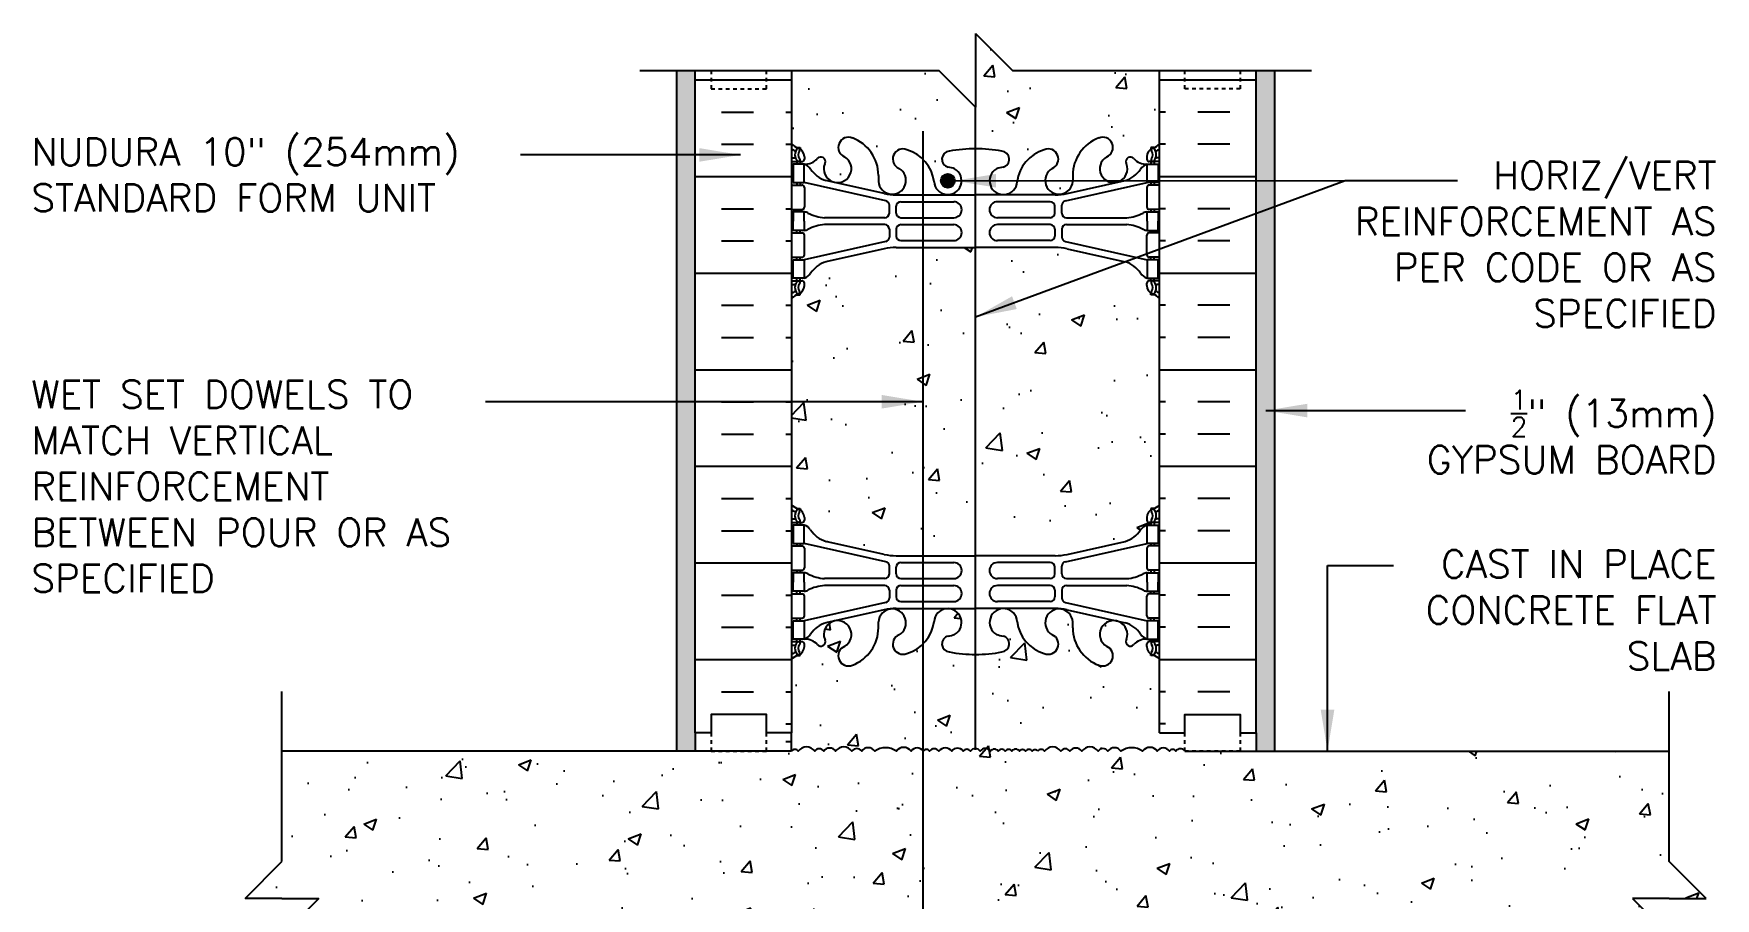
# Model space of a CAD drawing. Header units: inches. Extents: x 103.6 to 149.4, y 81.8 to 160.
# Drawn here: x 103.65 to 149.35, y 136.53 to 160.03 of the extents above; entities that cross this region are included whole.
import ezdxf

# ---------------------------------------------------------------- set-up
doc = ezdxf.new("R2010")
doc.units = ezdxf.units.IN
doc.header["$LTSCALE"] = 0.5
doc.header["$MEASUREMENT"] = 0
doc.linetypes.add('DASHED2', pattern=[0.375, 0.25, -0.125])
for name, color, linetype in [('HATCH', 12, 'Continuous'), ('line25', 2, 'Continuous'), ('LINE3', 3, 'Continuous'), ('LINE50', 5, 'Continuous'), ('LINE9', 9, 'Continuous'), ('TEXT', 4, 'Continuous'), ('Web_Edge', 9, 'Continuous')]:
    doc.layers.add(name, color=color, linetype=linetype)
doc.styles.add('DIM', font='romans.shx', dxfattribs={"width": 0.7})
doc.styles.add('ROMANS', font='romans.shx', dxfattribs={"height": 0.75})
doc.dimstyles.new('ext_12', dxfattribs={"dimscale": 12, "dimtxt": 0.09375, "dimasz": 0.09375, "dimexe": 0.09375, "dimexo": 0.0625, "dimgap": 0.0625, "dimtad": 1, "dimdec": 1, "dimzin": 3, "dimdsep": 46, "dimlunit": 4, "dimtxsty": 'DIM', "dimcen": 0.09, "dimdle": 0.09375, "dimclrt": 4, "dimadec": 0, "dimazin": 0, "dimtfac": 1, "dimtdec": 1, "dimtmove": 2, "dimatfit": 3, "dimfxl": 1, "dimfrac": 2, "dimtolj": 1, "dimtzin": 0, "dimarcsym": 0})

msp = doc.modelspace()

# ---------------------------------------------------------------- hatches: boundary and pattern name
at = {"layer": 'HATCH'}
h = msp.add_hatch(dxfattribs=at)
h.set_pattern_fill('AR-CONC', color=256, scale=0.5)
h.paths.add_polyline_path([(134.247, 159.034), (130.247, 159.034), (129.247, 160.034), (129.247, 158.034), (128.247, 159.034), (124.247, 159.034), (124.247, 157.034, 0.088416), (124.393, 156.937), (124.483, 156.937), (124.483, 156.895, -0.249069), (124.593, 156.688), (124.593, 156.621, -0.414214), (124.531, 156.558), (124.483, 156.558), (124.483, 156.488), (124.588, 156.488, 0.231736), (124.946, 156.639, -0.8344), (125.157, 156.514), (125.146, 156.492, 2.155404), (125.684, 156.687, -1), (125.898, 157.198, -0.311223), (126.607, 156.182), (126.606, 156.017, 1.661382), (127.167, 156.37, -1), (127.381, 156.881, -0.30095), (128.117, 156.009, 1.661382), (128.678, 156.361, 0.055617), (128.499, 156.407, -0.843243), (128.533, 156.839, -0.047544), (129.247, 156.904, -0.047544), (129.961, 156.839, -0.843243), (129.995, 156.407, 0.055617), (129.816, 156.361, 1.661382), (130.377, 156.009, -0.30095), (131.113, 156.881, -1), (131.327, 156.37, 1.661382), (131.888, 156.017), (131.887, 156.182, -0.311223), (132.596, 157.198, -1), (132.81, 156.687, 2.155404), (133.349, 156.492), (133.337, 156.514, -0.834375), (133.548, 156.639, 0.23174), (133.906, 156.488), (134.011, 156.488), (134.011, 156.558), (133.964, 156.558, -0.414214), (133.901, 156.621), (133.901, 156.688, -0.249069), (134.011, 156.895), (134.011, 156.937), (134.101, 156.937, 0.08841), (134.247, 157.034)])
h.paths.add_polyline_path([(134.247, 152.842, 0.08841), (134.101, 152.939), (134.011, 152.939), (134.011, 152.981, -0.249069), (133.901, 153.188), (133.901, 153.256, -0.414214), (133.964, 153.318), (134.011, 153.318), (134.011, 153.388), (133.906, 153.388, -0.155529), (133.73, 153.522, 0.180914), (133.313, 153.834), (131.732, 154.187, 0.054974), (131.405, 154.223), (129.247, 154.223), (127.089, 154.223, 0.054974), (126.762, 154.187), (125.181, 153.834, 0.180914), (124.764, 153.522, -0.155529), (124.588, 153.388), (124.483, 153.388), (124.483, 153.318), (124.531, 153.318, -0.414214), (124.593, 153.256), (124.593, 153.188, -0.249069), (124.483, 152.981), (124.483, 152.939), (124.393, 152.939, 0.088416), (124.247, 152.842), (124.247, 147.227, 0.088416), (124.393, 147.129), (124.483, 147.129), (124.483, 147.088, -0.249069), (124.593, 146.881), (124.593, 146.813, -0.414214), (124.531, 146.751), (124.483, 146.751), (124.483, 146.681), (124.588, 146.681, -0.155529), (124.764, 146.547, 0.180914), (125.181, 146.235), (126.762, 145.882, 0.054974), (127.089, 145.846), (129.247, 145.846), (131.405, 145.846, 0.054974), (131.732, 145.882), (133.313, 146.235, 0.180914), (133.73, 146.547, -0.155529), (133.906, 146.681), (134.011, 146.681), (134.011, 146.751), (133.964, 146.751, -0.414214), (133.901, 146.813), (133.901, 146.881, -0.249069), (134.011, 147.088), (134.011, 147.129), (134.101, 147.129, 0.08841), (134.247, 147.227)])
h.paths.add_polyline_path([(134.247, 143.034, 0.08841), (134.101, 143.132), (134.011, 143.132), (134.011, 143.174, -0.249069), (133.901, 143.381), (133.901, 143.448, -0.414214), (133.964, 143.511), (134.011, 143.511), (134.011, 143.581), (133.906, 143.581, 0.231736), (133.548, 143.43, -0.8344), (133.337, 143.555), (133.349, 143.576, 2.155404), (132.81, 143.382, -1), (132.596, 142.871, -0.311223), (131.887, 143.887), (131.888, 144.052, 1.661382), (131.327, 143.699, -1), (131.113, 143.188, -0.30095), (130.377, 144.06, 1.661382), (129.816, 143.708, 0.055617), (129.995, 143.662, -0.843243), (129.961, 143.23, -0.047544), (129.247, 143.165, -0.047544), (128.533, 143.23, -0.843243), (128.499, 143.662, 0.055617), (128.678, 143.708, 1.661382), (128.117, 144.06, -0.30095), (127.381, 143.188, -1), (127.167, 143.699, 1.661382), (126.606, 144.052), (126.607, 143.887, -0.311223), (125.898, 142.871, -1), (125.684, 143.382, 2.155404), (125.146, 143.576), (125.157, 143.555, -0.834375), (124.946, 143.43, 0.23174), (124.588, 143.581), (124.483, 143.581), (124.483, 143.511), (124.531, 143.511, -0.414214), (124.593, 143.448), (124.593, 143.381, -0.249069), (124.483, 143.174), (124.483, 143.132), (124.393, 143.132, 0.088416), (124.247, 143.034), (124.247, 141.034), (124.247, 140.535, -0.5218), (124.429, 140.535, -0.520567), (124.874, 140.535, -0.520567), (125.119, 140.535, -0.520567), (125.443, 140.535, -0.520567), (125.885, 140.535, -0.520567), (126.151, 140.535, -0.520567), (126.505, 140.535, -0.312003), (127.095, 140.535, -0.520567), (127.494, 140.535, -0.520567), (127.826, 140.535, -0.520567), (127.997, 140.535, -0.520567), (128.25, 140.535, -0.520567), (128.598, 140.535, -0.520567), (128.908, 140.535, -0.520567), (129.106, 140.535, -0.520567), (129.373, 140.535, -0.520567), (129.653, 140.535, -0.520567), (129.859, 140.535, -0.520567), (130.054, 140.535, -0.520567), (130.23, 140.535, -0.520567), (130.441, 140.535, -0.520567), (130.606, 140.535, -0.520567), (130.788, 140.535, -0.520567), (130.937, 140.535, -0.520567), (131.119, 140.535, -0.520567), (131.565, 140.535, -0.520567), (131.809, 140.535, -0.520567), (132.134, 140.535, -0.520567), (132.576, 140.535, -0.520567), (132.841, 140.535, -0.520567), (133.196, 140.535, -0.312003), (133.785, 140.535, -0.520567), (134.184, 140.535, -0.520567), (134.516, 140.535, -0.520567), (134.687, 140.535, -0.502744), (134.935, 140.542), (134.935, 141.034), (134.247, 141.034)])
h.paths.add_polyline_path([(148.098, 137.534), (148.098, 140.534), (134.935, 140.534), (134.935, 140.542, 0.502744), (134.687, 140.535, 0.520567), (134.516, 140.535, 0.520567), (134.184, 140.535, 0.520567), (133.785, 140.535, 0.312003), (133.196, 140.535, 0.520567), (132.841, 140.535, 0.520567), (132.576, 140.535, 0.520567), (132.134, 140.535, 0.520567), (131.809, 140.535, 0.520567), (131.565, 140.535, 0.520567), (131.119, 140.535, 0.520567), (130.937, 140.535, 0.520567), (130.788, 140.535, 0.520567), (130.606, 140.535, 0.520567), (130.441, 140.535, 0.520567), (130.23, 140.535, 0.520567), (130.054, 140.535, 0.520567), (129.859, 140.535, 0.520567), (129.653, 140.535, 0.520567), (129.373, 140.535, 0.520567), (129.106, 140.535, 0.520567), (128.908, 140.535, 0.520567), (128.598, 140.535, 0.520567), (128.25, 140.535, 0.520567), (127.997, 140.535, 0.520567), (127.826, 140.535, 0.520567), (127.494, 140.535, 0.520567), (127.095, 140.535, 0.312003), (126.505, 140.535, 0.520567), (126.151, 140.535, 0.520567), (125.885, 140.535, 0.520567), (125.443, 140.535, 0.520567), (125.119, 140.535, 0.520567), (124.874, 140.535, 0.520567), (124.429, 140.535, 0.5218), (124.247, 140.535), (123.56, 140.535), (123.56, 140.534), (122.06, 140.534), (110.396, 140.534), (110.396, 137.534), (109.396, 136.534), (110.396, 136.534), (111.396, 136.534), (110.396, 135.534), (110.396, 132.534), (124.247, 132.534), (124.247, 132.368, -0.154863), (124.356, 132.284, -0.520567), (124.822, 132.284, -0.520567), (125.215, 132.284, -0.520567), (125.547, 132.284, -0.520567), (125.909, 132.284, -0.520567), (126.281, 132.284, -0.520567), (126.747, 132.284, -0.520567), (127.14, 132.284, -0.520567), (127.471, 132.284, -0.520567), (127.834, 132.284, -0.520567), (128.206, 132.284, -0.520567), (128.672, 132.284, -0.520567), (129.065, 132.284, -0.520567), (129.396, 132.284, -0.493322), (129.747, 132.3, -0.520567), (130.14, 132.3, -0.520567), (130.471, 132.3, -0.546814), (130.843, 132.284, -0.520567), (131.237, 132.284, -0.520567), (131.568, 132.284, -0.546814), (131.94, 132.269, -0.520567), (132.333, 132.269, -0.520567), (132.664, 132.269, -0.546814), (133.036, 132.254, -0.520567), (133.43, 132.254, -0.520567), (133.761, 132.254, -0.546814), (134.133, 132.239, -0.153631), (134.247, 132.327), (134.247, 132.534), (148.098, 132.534), (148.098, 135.534), (147.098, 136.534), (148.098, 136.534), (149.098, 136.534)])
h.paths.add_polyline_path([(133.737, 131.722), (133.617, 131.922), (133.617, 132.034), (134.247, 132.034), (134.247, 132.327, 0.153631), (134.133, 132.239, 0.546814), (133.761, 132.254, 0.520567), (133.43, 132.254, 0.520567), (133.036, 132.254, 0.546814), (132.664, 132.269, 0.520567), (132.333, 132.269, 0.520567), (131.94, 132.269, 0.546814), (131.568, 132.284, 0.520567), (131.237, 132.284, 0.520567), (130.843, 132.284, 0.546814), (130.471, 132.3, 0.520567), (130.14, 132.3, 0.520567), (129.747, 132.3, 0.493322), (129.396, 132.284, 0.520567), (129.065, 132.284, 0.520567), (128.672, 132.284, 0.520567), (128.206, 132.284, 0.520567), (127.834, 132.284, 0.520567), (127.471, 132.284, 0.520567), (127.14, 132.284, 0.520567), (126.747, 132.284, 0.520567), (126.281, 132.284, 0.520567), (125.909, 132.284, 0.520567), (125.547, 132.284, 0.520567), (125.215, 132.284, 0.520567), (124.822, 132.284, 0.520567), (124.356, 132.284, 0.154863), (124.247, 132.368), (124.247, 132.034), (124.877, 132.034), (124.877, 131.922), (124.757, 131.722), (124.757, 130.361, 0.268156), (124.918, 130.213), (133.576, 130.213, 0.268138), (133.737, 130.361)])
h.paths.add_polyline_path([(129.171, 128.809), (129.171, 129.65, 0.225652), (128.796, 130.025), (125.132, 130.025, 0.225652), (124.757, 129.65), (124.757, 128.809, 0.225652), (125.132, 128.434), (128.796, 128.434, 0.225652)])
h.paths.add_polyline_path([(129.171, 127.869, 0.225652), (128.796, 128.244), (125.132, 128.244, 0.225652), (124.757, 127.869), (124.757, 127.028, 0.225652), (125.132, 126.653), (128.796, 126.653, 0.225652), (129.171, 127.028)])
h.paths.add_polyline_path([(133.737, 127.869, 0.225652), (133.362, 128.244), (129.698, 128.244, 0.225652), (129.323, 127.869), (129.323, 127.028, 0.225652), (129.698, 126.653), (133.362, 126.653, 0.225652), (133.737, 127.028)])
h.paths.add_polyline_path([(133.737, 129.65, 0.225652), (133.362, 130.025), (129.698, 130.025, 0.225652), (129.323, 129.65), (129.323, 128.809, 0.225652), (129.698, 128.434), (133.362, 128.434, 0.225652), (133.737, 128.809)])
h.paths.add_polyline_path([(134.247, 123.794), (134.162, 123.533, -0.6), (134.062, 123.533), (134.013, 123.683), (133.887, 123.683, -0.414214), (133.837, 123.733), (133.837, 123.763), (133.737, 123.763), (133.737, 125.6, 0.108935), (133.584, 125.487, -0.8344), (133.373, 125.613), (133.385, 125.634, 2.155404), (132.846, 125.44, -1), (132.632, 124.929, -0.311223), (131.923, 125.945), (131.924, 126.11, 1.661382), (131.363, 125.757, -1), (131.149, 125.246, -0.30095), (130.413, 126.118, 1.661382), (129.852, 125.765, 0.055617), (130.031, 125.72, -0.843243), (129.997, 125.287, -0.049932), (129.247, 125.223, -0.049932), (128.497, 125.287, -0.843243), (128.463, 125.72, 0.055617), (128.642, 125.765, 1.661382), (128.081, 126.118, -0.30095), (127.345, 125.246, -1), (127.131, 125.757, 1.661382), (126.57, 126.11), (126.571, 125.945, -0.311223), (125.862, 124.929, -1), (125.648, 125.44, 2.155404), (125.11, 125.634), (125.121, 125.613, -0.834375), (124.91, 125.487, 0.108938), (124.757, 125.6), (124.757, 123.763), (124.657, 123.763), (124.657, 123.733, -0.414214), (124.607, 123.683), (124.481, 123.683), (124.432, 123.533, -0.6), (124.332, 123.533), (124.247, 123.794), (124.247, 123.034), (124.247, 121.034, 0.088416), (124.393, 120.937), (124.483, 120.937), (124.483, 120.895, -0.249069), (124.593, 120.688), (124.593, 120.621, -0.414214), (124.531, 120.558), (124.483, 120.558), (124.483, 120.488), (124.588, 120.488, 0.231736), (124.946, 120.639, -0.8344), (125.157, 120.514), (125.146, 120.492, 2.155404), (125.684, 120.687, -1), (125.898, 121.198, -0.311223), (126.607, 120.182), (126.606, 120.017, 1.661382), (127.167, 120.37, -1), (127.381, 120.881, -0.30095), (128.117, 120.009, 1.661382), (128.678, 120.361, 0.055617), (128.499, 120.407, -0.843243), (128.533, 120.839, -0.047544), (129.247, 120.904, -0.047544), (129.961, 120.839, -0.843243), (129.995, 120.407, 0.055617), (129.816, 120.361, 1.661382), (130.377, 120.009, -0.30095), (131.113, 120.881, -1), (131.327, 120.37, 1.661382), (131.888, 120.017), (131.887, 120.182, -0.311223), (132.596, 121.198, -1), (132.81, 120.687, 2.155404), (133.349, 120.492), (133.337, 120.514, -0.834375), (133.548, 120.639, 0.23174), (133.906, 120.488), (134.011, 120.488), (134.011, 120.558), (133.964, 120.558, -0.414214), (133.901, 120.621), (133.901, 120.688, -0.249069), (134.011, 120.895), (134.011, 120.937), (134.101, 120.937, 0.08841), (134.247, 121.034), (134.247, 123.034)])
h.paths.add_polyline_path([(134.247, 116.842, 0.08841), (134.101, 116.939), (134.011, 116.939), (134.011, 116.981, -0.249069), (133.901, 117.188), (133.901, 117.256, -0.414214), (133.964, 117.318), (134.011, 117.318), (134.011, 117.388), (133.906, 117.388, -0.168672), (133.72, 117.538, 0.17445), (133.313, 117.834), (131.732, 118.187, 0.054974), (131.405, 118.223), (129.247, 118.223), (127.089, 118.223, 0.054974), (126.762, 118.187), (125.181, 117.834, 0.17445), (124.774, 117.538, -0.168672), (124.588, 117.388), (124.483, 117.388), (124.483, 117.318), (124.531, 117.318, -0.414214), (124.593, 117.256), (124.593, 117.188, -0.249069), (124.483, 116.981), (124.483, 116.939), (124.393, 116.939, 0.088416), (124.247, 116.842), (124.247, 114.034), (128.247, 114.034), (129.247, 113.034), (129.247, 115.034), (130.247, 114.034), (134.247, 114.034)])
h = msp.add_hatch(dxfattribs=at)
h.set_pattern_fill('INSUL', color=256, scale=7, style=0)
h.set_pattern_definition([(0, (-2801.9145, -255.975), (0, 2.625), []), (0, (-2801.9145, -255.1), (0, 2.625), [0.875, -0.875]), (0, (-2801.9145, -254.225), (0, 2.625), [0.875, -0.875])])
h.paths.add_polyline_path([(121.622, 141.034), (122.06, 141.034), (122.06, 141.534), (123.56, 141.534), (123.56, 141.034), (124.247, 141.034), (124.247, 159.034), (123.56, 159.034), (123.56, 159.534), (122.06, 159.534), (122.06, 159.034), (121.622, 159.034)])
h = msp.add_hatch(dxfattribs=at)
h.set_pattern_fill('INSUL', color=256, scale=7, style=0)
h.set_pattern_definition([(180, (3060.4086, -255.975), (0, 2.625), []), (180, (3060.4086, -255.1), (0, 2.625), [0.875, -0.875]), (180, (3060.4086, -254.225), (0, 2.625), [0.875, -0.875])])
h.paths.add_polyline_path([(136.872, 141.034), (136.435, 141.034), (136.435, 141.534), (134.935, 141.534), (134.935, 141.034), (134.247, 141.034), (134.247, 159.034), (134.935, 159.034), (134.935, 159.534), (136.435, 159.534), (136.435, 159.034), (136.872, 159.034)])
h = msp.add_hatch(dxfattribs=at)
h.set_pattern_fill('AR-SAND', color=256, scale=0.5, style=0)
h.set_pattern_definition([(142.5, (353.0134, 2.6143), (0.0314967, 0.9634119), [0, -0.76, 0, -0.85, 0, -0.8125]), (172.5, (353.0134, 2.6143), (-0.8848884, 1.411073), [0, -0.41, 0, -0.685, 0, -0.2625]), (212.5, (353.6284, 2.6143), (-1.557071, 0.0028295), [0, -0.25, 0, -0.9, 0, -1.175]), (222.5, (353.6284, 2.6143), (-1.503063, 0.438838), [0, -0.125, 0, -0.59, 0, -0.675])])
h.paths.add_polyline_path([(121.122, 116.947), (121.622, 116.947), (121.622, 114.034), (121.122, 114.034)])
h.paths.add_polyline_path([(121.122, 132.534), (121.622, 132.534), (121.622, 132.06), (121.122, 132.06)])
h.paths.add_polyline_path([(121.122, 117.034), (121.622, 117.034), (121.622, 132.034), (121.122, 132.034)])
h.paths.add_polyline_path([(121.122, 140.534), (121.622, 140.534), (121.622, 159.034), (121.122, 159.034)])
h = msp.add_hatch(dxfattribs=at)
h.set_pattern_fill('AR-SAND', color=256, scale=0.5, style=0)
h.set_pattern_definition([(37.5, (-94.5193, 2.6143), (-0.0314967, 0.9634119), [0, -0.76, 0, -0.85, 0, -0.8125]), (7.5, (-94.5193, 2.6143), (0.8848884, 1.411073), [0, -0.41, 0, -0.685, 0, -0.2625]), (327.5, (-95.1343, 2.6143), (1.557071, 0.0028295), [0, -0.25, 0, -0.9, 0, -1.175]), (317.5, (-95.1343, 2.6143), (1.503063, 0.438838), [0, -0.125, 0, -0.59, 0, -0.675])])
h.paths.add_polyline_path([(137.372, 116.947), (136.872, 116.947), (136.872, 114.034), (137.372, 114.034)])
h.paths.add_polyline_path([(137.372, 132.534), (136.872, 132.534), (136.872, 132.06), (137.372, 132.06)])
h.paths.add_polyline_path([(137.372, 117.034), (136.872, 117.034), (136.872, 132.034), (137.372, 132.034)])
h.paths.add_polyline_path([(137.372, 140.534), (136.872, 140.534), (136.872, 159.034), (137.372, 159.034)])
h = msp.add_hatch(dxfattribs=at)
h.set_pattern_fill('INSUL', color=256, scale=7, style=0)
h.set_pattern_definition([(0, (-2801.9145, 538.044), (0, -2.625), []), (0, (-2801.9145, 537.169), (0, -2.625), [0.875, -0.875]), (0, (-2801.9145, 536.294), (0, -2.625), [0.875, -0.875])])
h.paths.add_polyline_path([(123.56, 140.534), (124.247, 140.534), (124.247, 141.034), (123.56, 141.034)])
h.paths.add_polyline_path([(124.247, 132.534), (121.622, 132.534), (121.622, 123.034), (122.06, 123.034), (122.06, 122.534), (123.56, 122.534), (123.56, 123.034), (124.247, 123.034)])
h.paths.add_polyline_path([(121.622, 140.534), (122.06, 140.534), (122.06, 141.034), (121.622, 141.034)])
at = {"layer": 'LINE3'}
h = msp.add_hatch(color=256, dxfattribs=at)
h.paths.add_polyline_path([(128.675, 156.002, -0.831395), (128.307, 156.002)])
h.paths.add_polyline_path([(128.679, 156.036, -0.045935), (128.675, 156.002), (128.307, 156.002, -0.045935), (128.304, 156.036, -1)])

# ---------------------------------------------------------------- linework, layer by layer
at = {"layer": 'HATCH'}
for points in [[(130.937, 140.535, 0.520567), (130.788, 140.535, 0.520567), (130.606, 140.535, 0.520567), (130.441, 140.535, 0.520567), (130.23, 140.535, 0.520567), (130.054, 140.535, 0.520567), (129.859, 140.535, 0.520567), (129.653, 140.535, 0.520567), (129.373, 140.535, 0.520567), (129.106, 140.535, 0.520567), (128.908, 140.535, 0.520567), (128.598, 140.535, 0.520567), (128.25, 140.535, 0.520567), (127.997, 140.535, 0.520567), (127.826, 140.535, 0.520567), (127.494, 140.535, 0.520567), (127.095, 140.535, 0.312003), (126.505, 140.535, 0.520567), (126.151, 140.535, 0.520567), (125.885, 140.535, 0.520567), (125.443, 140.535, 0.520567), (125.119, 140.535, 0.520567), (124.874, 140.535, 0.520567), (124.429, 140.535, 0.5218), (124.247, 140.535)], [(134.935, 140.542, 0.502744), (134.687, 140.535, 0.520567), (134.516, 140.535, 0.520567), (134.184, 140.535, 0.520567), (133.785, 140.535, 0.312003), (133.196, 140.535, 0.520567), (132.841, 140.535, 0.520567), (132.576, 140.535, 0.520567), (132.134, 140.535, 0.520567), (131.809, 140.535, 0.520567), (131.565, 140.535, 0.520567), (131.119, 140.535, 0.520567), (130.937, 140.535)]]:
    msp.add_lwpolyline(points, format="xyb", dxfattribs=at)
at = {"layer": 'line25'}
for p, q in [((124.247, 159.034), (124.247, 141.034)), ((134.247, 141.034), (134.247, 159.034)), ((124.247, 140.534), (124.247, 141.034)), ((124.247, 140.535), (110.396, 140.534)), ((134.935, 140.534), (148.098, 140.534))]:
    msp.add_line(p, q, dxfattribs=at)
at = {"layer": 'LINE3'}
for p, q in [((129.247, 140.57), (129.247, 158.034)), ((127.819, 114.357), (127.819, 157.386))]:
    msp.add_line(p, q, dxfattribs=at)
msp.add_circle((128.491, 156.036), 0.188, dxfattribs=at)
at = {"layer": 'LINE50'}
for p, q in [((121.622, 141.034), (121.622, 159.034)), ((136.872, 141.034), (136.872, 159.034)), ((121.622, 141.034), (121.622, 140.534)), ((121.622, 141.034), (121.622, 141.034))]:
    msp.add_line(p, q, dxfattribs=at)
for points in [[(124.247, 141.034), (123.56, 141.034), (123.56, 141.534), (122.06, 141.534), (122.06, 141.034), (121.622, 141.034)], [(134.247, 141.034), (134.935, 141.034), (134.935, 141.534), (136.435, 141.534), (136.435, 141.034), (136.872, 141.034)]]:
    msp.add_lwpolyline(points, dxfattribs=at)
at = {"layer": 'LINE9'}
for p, q in [((129.247, 160.034), (130.247, 159.034)), ((129.247, 160.034), (129.247, 158.034)), ((120.122, 159.034), (128.247, 159.034)), ((121.122, 159.034), (121.122, 140.534)), ((129.247, 158.034), (128.247, 159.034)), ((130.247, 159.034), (138.372, 159.034)), ((137.372, 159.034), (137.372, 140.534)), ((110.396, 137.534), (110.396, 142.159)), ((148.098, 137.534), (148.098, 142.159)), ((136.872, 141.034), (136.872, 140.534)), ((109.396, 136.534), (110.396, 137.534)), ((149.098, 136.534), (148.098, 137.534)), ((110.396, 136.534), (109.396, 136.534)), ((110.396, 136.534), (111.396, 136.534)), ((111.396, 136.534), (110.396, 135.534)), ((148.098, 136.534), (147.098, 136.534)), ((147.098, 136.534), (148.098, 135.534)), ((148.098, 136.534), (149.098, 136.534))]:
    msp.add_line(p, q, dxfattribs=at)
at = {"layer": 'LINE9', "linetype": 'DASHED2', "ltscale": 0.15}
for points in [[(122.06, 159.034), (122.06, 159.034), (122.06, 158.534), (123.56, 158.534), (123.56, 159.034), (123.56, 159.034)], [(136.435, 159.034), (136.435, 159.034), (136.435, 158.534), (134.935, 158.534), (134.935, 159.034), (134.935, 159.034)], [(123.56, 141.034), (123.56, 141.034), (123.56, 141.534), (122.06, 141.534), (122.06, 141.034), (122.06, 141.034)], [(122.06, 141.034), (122.06, 141.034), (122.06, 140.534), (123.56, 140.534), (123.56, 141.034), (123.56, 141.034)], [(136.435, 141.034), (136.435, 141.034), (136.435, 140.534), (134.935, 140.534), (134.935, 141.034), (134.935, 141.034)]]:
    msp.add_lwpolyline(points, dxfattribs=at)
at = {"layer": 'Web_Edge'}
for p, q in [((124.393, 156.937), (124.483, 156.937)), ((124.483, 156.937), (124.483, 156.895)), ((134.101, 156.937), (134.011, 156.937)), ((134.011, 156.937), (134.011, 156.895)), ((124.247, 156.658), (124.325, 156.658)), ((124.247, 156.558), (124.531, 156.558)), ((124.393, 156.558), (124.393, 156.488)), ((124.483, 156.558), (124.483, 156.488)), ((124.593, 156.688), (124.593, 156.621)), ((125.146, 156.492), (125.157, 156.514)), ((133.349, 156.492), (133.337, 156.514)), ((133.901, 156.688), (133.901, 156.621)), ((134.247, 156.558), (133.964, 156.558)), ((134.011, 156.558), (134.011, 156.488)), ((134.101, 156.558), (134.101, 156.488)), ((134.247, 156.658), (134.169, 156.658)), ((124.247, 155.918), (124.531, 155.918)), ((124.393, 155.988), (124.393, 155.918)), ((124.483, 155.988), (124.483, 155.918)), ((126.806, 155.492), (124.588, 155.988)), ((124.593, 155.856), (124.593, 155.321)), ((126.762, 155.69), (125.181, 156.043)), ((126.607, 156.182), (126.606, 156.017)), ((131.688, 155.492), (133.906, 155.988)), ((131.732, 155.69), (133.313, 156.043)), ((131.887, 156.182), (131.888, 156.017)), ((133.901, 155.856), (133.901, 155.321)), ((134.247, 155.918), (133.964, 155.918)), ((134.011, 155.988), (134.011, 155.918)), ((134.101, 155.988), (134.101, 155.918)), ((127.089, 155.654), (129.247, 155.654)), ((127.216, 155.467), (128.655, 155.467)), ((131.405, 155.654), (129.247, 155.654)), ((131.278, 155.467), (129.839, 155.467)), ((124.247, 155.258), (124.531, 155.258)), ((124.393, 155.258), (124.393, 155.188)), ((124.483, 155.258), (124.483, 155.188)), ((126.778, 155.032), (125.141, 155.032)), ((126.903, 155.157), (126.903, 155.37)), ((127.091, 155.158), (127.091, 155.342)), ((127.216, 155.033), (128.655, 155.033)), ((131.278, 155.033), (129.839, 155.033)), ((131.403, 155.158), (131.403, 155.342)), ((131.591, 155.157), (131.591, 155.37)), ((131.716, 155.032), (133.353, 155.032)), ((134.247, 155.258), (133.964, 155.258)), ((134.011, 155.258), (134.011, 155.188)), ((134.101, 155.258), (134.101, 155.188)), ((124.247, 154.618), (124.531, 154.618)), ((124.393, 154.618), (124.393, 154.688)), ((124.483, 154.618), (124.483, 154.688)), ((124.593, 154.021), (124.593, 154.556)), ((126.778, 154.844), (125.141, 154.844)), ((126.903, 154.719), (126.903, 154.507)), ((127.091, 154.718), (127.091, 154.534)), ((127.216, 154.843), (128.655, 154.843)), ((131.278, 154.843), (129.839, 154.843)), ((131.403, 154.718), (131.403, 154.534)), ((131.591, 154.719), (131.591, 154.507)), ((131.716, 154.844), (133.353, 154.844)), ((133.901, 154.021), (133.901, 154.556)), ((134.247, 154.618), (133.964, 154.618)), ((134.011, 154.618), (134.011, 154.688)), ((134.101, 154.618), (134.101, 154.688)), ((126.806, 154.385), (124.588, 153.888)), ((126.762, 154.187), (125.181, 153.834)), ((127.089, 154.223), (129.247, 154.223)), ((127.216, 154.409), (128.655, 154.409)), ((131.405, 154.223), (129.247, 154.223)), ((131.278, 154.409), (129.839, 154.409)), ((131.688, 154.385), (133.906, 153.888)), ((131.732, 154.187), (133.313, 153.834)), ((124.247, 153.958), (124.531, 153.958)), ((124.393, 153.888), (124.393, 153.958)), ((124.483, 153.888), (124.483, 153.958)), ((134.247, 153.958), (133.964, 153.958)), ((134.011, 153.888), (134.011, 153.958)), ((134.101, 153.888), (134.101, 153.958)), ((124.247, 153.318), (124.531, 153.318)), ((124.247, 153.218), (124.325, 153.218)), ((124.393, 153.318), (124.393, 153.388)), ((124.483, 153.318), (124.483, 153.388)), ((124.593, 153.188), (124.593, 153.256)), ((133.901, 153.188), (133.901, 153.256)), ((134.247, 153.318), (133.964, 153.318)), ((134.011, 153.318), (134.011, 153.388)), ((134.101, 153.318), (134.101, 153.388)), ((134.247, 153.218), (134.169, 153.218)), ((124.393, 152.939), (124.483, 152.939)), ((124.483, 152.939), (124.483, 152.981)), ((134.011, 152.939), (134.011, 152.981)), ((134.101, 152.939), (134.011, 152.939)), ((124.247, 146.851), (124.325, 146.851)), ((124.247, 146.751), (124.531, 146.751)), ((124.393, 147.129), (124.483, 147.129)), ((124.393, 146.751), (124.393, 146.681)), ((124.483, 147.129), (124.483, 147.088)), ((124.483, 146.751), (124.483, 146.681)), ((124.593, 146.881), (124.593, 146.813)), ((133.901, 146.881), (133.901, 146.813)), ((134.247, 146.751), (133.964, 146.751)), ((134.101, 147.129), (134.011, 147.129)), ((134.011, 147.129), (134.011, 147.088)), ((134.011, 146.751), (134.011, 146.681)), ((134.101, 146.751), (134.101, 146.681)), ((134.247, 146.851), (134.169, 146.851)), ((124.247, 146.111), (124.531, 146.111)), ((124.393, 146.181), (124.393, 146.111)), ((124.483, 146.181), (124.483, 146.111)), ((126.806, 145.684), (124.588, 146.181)), ((124.593, 146.048), (124.593, 145.513)), ((126.762, 145.882), (125.181, 146.235)), ((127.089, 145.846), (129.247, 145.846)), ((131.405, 145.846), (129.247, 145.846)), ((131.688, 145.684), (133.906, 146.181)), ((131.732, 145.882), (133.313, 146.235)), ((133.901, 146.048), (133.901, 145.513)), ((134.247, 146.111), (133.964, 146.111)), ((134.011, 146.181), (134.011, 146.111)), ((134.101, 146.181), (134.101, 146.111)), ((124.247, 145.451), (124.531, 145.451)), ((124.393, 145.451), (124.393, 145.381)), ((124.483, 145.451), (124.483, 145.381)), ((126.903, 145.35), (126.903, 145.562)), ((127.091, 145.351), (127.091, 145.535)), ((127.216, 145.66), (128.655, 145.66)), ((131.278, 145.66), (129.839, 145.66)), ((131.403, 145.351), (131.403, 145.535)), ((131.591, 145.35), (131.591, 145.562)), ((134.247, 145.451), (133.964, 145.451)), ((134.011, 145.451), (134.011, 145.381)), ((134.101, 145.451), (134.101, 145.381)), ((124.393, 144.811), (124.393, 144.881)), ((124.483, 144.811), (124.483, 144.881)), ((126.778, 145.225), (125.141, 145.225)), ((126.778, 145.037), (125.141, 145.037)), ((126.903, 144.912), (126.903, 144.699)), ((127.091, 144.911), (127.091, 144.727)), ((127.216, 145.226), (128.655, 145.226)), ((127.216, 145.036), (128.655, 145.036)), ((131.278, 145.226), (129.839, 145.226)), ((131.278, 145.036), (129.839, 145.036)), ((131.403, 144.911), (131.403, 144.727)), ((131.591, 144.912), (131.591, 144.699)), ((131.716, 145.225), (133.353, 145.225)), ((131.716, 145.037), (133.353, 145.037)), ((134.011, 144.811), (134.011, 144.881)), ((134.101, 144.811), (134.101, 144.881)), ((124.247, 144.811), (124.531, 144.811)), ((126.806, 144.577), (124.588, 144.081)), ((124.593, 144.213), (124.593, 144.748)), ((127.216, 144.602), (128.655, 144.602)), ((131.278, 144.602), (129.839, 144.602)), ((131.688, 144.577), (133.906, 144.081)), ((133.901, 144.213), (133.901, 144.748)), ((134.247, 144.811), (133.964, 144.811)), ((124.247, 144.151), (124.531, 144.151)), ((124.393, 144.081), (124.393, 144.151)), ((124.483, 144.081), (124.483, 144.151)), ((126.762, 144.379), (125.181, 144.026)), ((126.607, 143.887), (126.606, 144.052)), ((127.089, 144.415), (129.247, 144.415)), ((131.405, 144.415), (129.247, 144.415)), ((131.732, 144.379), (133.313, 144.026)), ((131.887, 143.887), (131.888, 144.052)), ((134.247, 144.151), (133.964, 144.151)), ((134.011, 144.081), (134.011, 144.151)), ((134.101, 144.081), (134.101, 144.151)), ((124.247, 143.511), (124.531, 143.511)), ((124.393, 143.511), (124.393, 143.581)), ((124.483, 143.511), (124.483, 143.581)), ((125.146, 143.576), (125.157, 143.555)), ((133.349, 143.576), (133.337, 143.555)), ((134.247, 143.511), (133.964, 143.511)), ((134.011, 143.511), (134.011, 143.581)), ((134.101, 143.511), (134.101, 143.581)), ((124.247, 143.411), (124.325, 143.411)), ((124.393, 143.132), (124.483, 143.132)), ((124.483, 143.132), (124.483, 143.174)), ((124.593, 143.381), (124.593, 143.448)), ((133.901, 143.381), (133.901, 143.448)), ((134.011, 143.132), (134.011, 143.174)), ((134.101, 143.132), (134.011, 143.132)), ((134.247, 143.411), (134.169, 143.411))]:
    msp.add_line(p, q, dxfattribs=at)
for points in [[(124.288, 155.988), (124.588, 155.988), (124.588, 156.488), (124.288, 156.488)], [(134.206, 155.988), (133.906, 155.988), (133.906, 156.488), (134.206, 156.488)], [(124.288, 153.888), (124.588, 153.888), (124.588, 153.388), (124.288, 153.388)], [(134.206, 153.888), (133.906, 153.888), (133.906, 153.388), (134.206, 153.388)], [(124.288, 146.181), (124.588, 146.181), (124.588, 146.681), (124.288, 146.681)], [(134.206, 146.181), (133.906, 146.181), (133.906, 146.681), (134.206, 146.681)], [(124.288, 144.081), (124.588, 144.081), (124.588, 143.581), (124.288, 143.581)], [(134.206, 144.081), (133.906, 144.081), (133.906, 143.581), (134.206, 143.581)]]:
    msp.add_lwpolyline(points, close=True, dxfattribs=at)
for points in [[(124.588, 154.938), (124.588, 155.188), (124.288, 155.188), (124.288, 154.938)], [(124.588, 154.938), (124.588, 154.688), (124.288, 154.688), (124.288, 154.938)], [(133.906, 154.938), (133.906, 155.188), (134.206, 155.188), (134.206, 154.938)], [(133.906, 154.938), (133.906, 154.688), (134.206, 154.688), (134.206, 154.938)], [(124.588, 145.131), (124.588, 145.381), (124.288, 145.381), (124.288, 145.131)], [(133.906, 145.131), (133.906, 145.381), (134.206, 145.381), (134.206, 145.131)], [(124.588, 145.131), (124.588, 144.881), (124.288, 144.881), (124.288, 145.131)], [(133.906, 145.131), (133.906, 144.881), (134.206, 144.881), (134.206, 145.131)]]:
    msp.add_lwpolyline(points, dxfattribs=at)
for centre, radius, start, end in [((125.791, 156.942), 0.277, 67.32, 247.32), ((132.703, 156.942), 0.277, 292.68, 112.68), ((124.593, 157.395), 0.5, 226.2109, 250.5288), ((124.593, 157.395), 0.6, 234.7832, 245.0748), ((124.587, 156.743), 0.25, 140.1145, 222.4609), ((124.331, 156.832), 0.021, 343.464, 63.9957), ((124.429, 156.874), 0.045, 321.448, 139.1879), ((124.343, 156.688), 0.25, 0, 70.5288), ((124.587, 156.743), 0.16, 140.0001, 222.4609), ((125.515, 156.176), 1.092, 0.3332, 69.4825), ((127.274, 156.625), 0.277, 67.32, 247.32), ((127.09, 155.888), 1.034, 6.6669, 73.6635), ((128.553, 156.62), 0.22, 95.1835, 255.7396), ((129.23, 153.127), 3.777, 89.7394, 100.6275), ((129.264, 153.127), 3.777, 79.3725, 90.2606), ((129.941, 156.62), 0.22, 284.2604, 84.8165), ((131.404, 155.888), 1.034, 106.3365, 173.3331), ((131.22, 156.625), 0.277, 292.68, 112.68), ((132.979, 156.176), 1.092, 110.5175, 179.6668), ((134.151, 156.688), 0.25, 109.4712, 180), ((134.065, 156.874), 0.045, 40.8121, 218.552), ((133.907, 156.743), 0.16, 317.5391, 39.9999), ((133.901, 157.395), 0.5, 289.4712, 313.7878), ((133.907, 156.743), 0.25, 317.5391, 39.8855), ((134.163, 156.832), 0.021, 116.0043, 196.536), ((133.901, 157.395), 0.6, 294.9252, 305.2168), ((124.325, 156.678), 0.0196, 269.4032, 15.4901), ((124.436, 156.604), 0.045, 222.4609, 42.4609), ((124.531, 156.621), 0.0625, 270, 0), ((124.613, 156.929), 0.441, 266.7976, 318.9873), ((124.466, 156.146), 0.364, 34.9775, 70.3387), ((125.389, 156.757), 0.743, 212.7919, 253.8107), ((125.04, 156.557), 0.125, 339.6243, 138.9873), ((125.497, 156.362), 0.375, 159.6243, 60.0685), ((126.98, 156.045), 0.375, 184.2448, 60.0685), ((128.491, 156.036), 0.375, 184.2448, 60.0685), ((128.384, 155.581), 0.834, 69.3729, 82.1063), ((130.003, 156.036), 0.375, 119.9315, 355.7552), ((130.11, 155.581), 0.834, 97.8937, 110.6271), ((131.514, 156.045), 0.375, 119.9315, 355.7552), ((132.997, 156.362), 0.375, 119.9315, 20.3757), ((133.105, 156.757), 0.743, 286.1893, 327.2081), ((133.454, 156.557), 0.125, 41.0127, 200.3757), ((133.881, 156.929), 0.441, 221.0127, 273.2024), ((134.028, 156.146), 0.364, 109.6613, 145.0225), ((133.964, 156.621), 0.0625, 180, 270), ((134.059, 156.604), 0.045, 137.5391, 317.5391), ((134.169, 156.678), 0.0196, 164.5099, 270.5968), ((124.531, 155.856), 0.0625, 0, 90), ((133.964, 155.856), 0.0625, 90, 180), ((127.089, 157.154), 1.5, 257.4135, 270), ((126.778, 155.37), 0.125, 0, 77.3767), ((127.216, 155.342), 0.125, 90, 180), ((128.655, 155.25), 0.217, 270, 90), ((129.839, 155.25), 0.217, 90, 270), ((131.278, 155.342), 0.125, 0, 90), ((131.405, 157.154), 1.5, 270, 282.5865), ((131.716, 155.37), 0.125, 102.6233, 180), ((124.531, 155.321), 0.0625, 270, 0), ((124.584, 154.97), 0.219, 60.4937, 88.92), ((125.23, 156.199), 1.17, 242.6365, 265.6505), ((126.778, 155.157), 0.125, 270, 0), ((127.216, 155.158), 0.125, 180, 270), ((131.278, 155.158), 0.125, 270, 360), ((131.716, 155.157), 0.125, 180, 270), ((133.265, 156.199), 1.17, 274.3495, 297.3635), ((133.91, 154.97), 0.219, 91.08, 119.5063), ((133.964, 155.321), 0.0625, 180, 270), ((124.531, 154.556), 0.0625, 0, 90), ((124.584, 154.907), 0.219, 271.08, 299.5063), ((125.23, 153.677), 1.17, 94.3495, 117.3635), ((126.778, 154.719), 0.125, 0, 90), ((126.778, 154.507), 0.125, 282.6233, 0), ((127.216, 154.718), 0.125, 90, 180), ((127.216, 154.534), 0.125, 180, 270), ((128.655, 154.626), 0.217, 270, 90), ((129.839, 154.626), 0.217, 90, 270), ((131.278, 154.718), 0.125, 0, 90), ((131.278, 154.534), 0.125, 270, 0), ((131.716, 154.719), 0.125, 90, 180), ((131.716, 154.507), 0.125, 180, 257.3767), ((133.265, 153.677), 1.17, 62.6365, 85.6505), ((133.91, 154.907), 0.219, 240.4937, 268.92), ((133.964, 154.556), 0.0625, 90, 180), ((124.531, 154.021), 0.0625, 270, 0), ((127.089, 152.723), 1.5, 90, 102.5865), ((131.405, 152.723), 1.5, 77.4135, 90), ((133.964, 154.021), 0.0625, 180, 270), ((125.389, 153.12), 0.743, 106.1893, 147.2081), ((133.105, 153.12), 0.743, 32.7919, 73.8107), ((124.325, 153.199), 0.0196, 344.5099, 90.5968), ((124.587, 153.134), 0.25, 137.5391, 219.8855), ((124.436, 153.272), 0.045, 317.5391, 137.5391), ((124.343, 153.188), 0.25, 289.4712, 360), ((124.587, 153.134), 0.16, 137.5391, 219.9999), ((124.531, 153.256), 0.0625, 360, 90), ((124.466, 153.731), 0.364, 289.6613, 325.0225), ((134.028, 153.731), 0.364, 214.9775, 250.3387), ((133.964, 153.256), 0.0625, 90, 180), ((134.151, 153.188), 0.25, 180, 250.5288), ((134.059, 153.272), 0.045, 42.4609, 222.4609), ((133.907, 153.134), 0.16, 320.0001, 42.4609), ((133.907, 153.134), 0.25, 320.1145, 42.4609), ((134.169, 153.199), 0.0196, 89.4032, 195.4901), ((124.593, 152.481), 0.6, 114.9252, 125.2168), ((124.593, 152.481), 0.5, 109.4712, 133.7891), ((124.331, 153.044), 0.021, 296.0043, 16.536), ((124.429, 153.003), 0.045, 220.8121, 38.552), ((134.065, 153.003), 0.045, 141.448, 319.1879), ((133.901, 152.481), 0.5, 46.2122, 70.5288), ((134.163, 153.044), 0.021, 163.464, 243.9957), ((133.901, 152.481), 0.6, 54.7842, 65.0748), ((124.593, 147.588), 0.5, 226.2109, 250.5288), ((133.901, 147.588), 0.5, 289.4712, 313.7878), ((124.593, 147.588), 0.6, 234.7832, 245.0748), ((124.325, 146.87), 0.0196, 269.4032, 15.4901), ((124.587, 146.935), 0.25, 140.1145, 222.4609), ((124.331, 147.025), 0.021, 343.464, 63.9957), ((124.429, 147.066), 0.045, 321.448, 139.1879), ((124.436, 146.797), 0.045, 222.4609, 42.4609), ((124.343, 146.881), 0.25, 0, 70.5288), ((124.587, 146.935), 0.16, 140.0001, 222.4609), ((124.531, 146.813), 0.0625, 270, 0), ((134.151, 146.881), 0.25, 109.4712, 180), ((133.964, 146.813), 0.0625, 180, 270), ((134.059, 146.797), 0.045, 137.5391, 317.5391), ((134.065, 147.066), 0.045, 40.8121, 218.552), ((133.907, 146.935), 0.16, 317.5391, 39.9999), ((133.907, 146.935), 0.25, 317.5391, 39.8855), ((134.163, 147.025), 0.021, 116.0043, 196.536), ((134.169, 146.87), 0.0196, 164.5099, 270.5968), ((133.901, 147.588), 0.6, 294.9252, 305.2158), ((124.466, 146.338), 0.364, 34.9775, 70.3387), ((125.389, 146.949), 0.743, 212.7919, 253.8107), ((133.105, 146.949), 0.743, 286.1893, 327.2081), ((134.028, 146.338), 0.364, 109.6613, 145.0225), ((124.531, 146.048), 0.0625, 0, 90), ((127.089, 147.346), 1.5, 257.4135, 270), ((131.405, 147.346), 1.5, 270, 282.5865), ((133.964, 146.048), 0.0625, 90, 180), ((124.531, 145.513), 0.0625, 270, 0), ((124.584, 145.162), 0.219, 60.4937, 88.92), ((125.23, 146.392), 1.17, 242.6365, 265.6505), ((126.778, 145.35), 0.125, 270, 0), ((126.778, 145.562), 0.125, 0, 77.3767), ((127.216, 145.535), 0.125, 90, 180), ((127.216, 145.351), 0.125, 180, 270), ((128.655, 145.443), 0.217, 270, 90), ((129.839, 145.443), 0.217, 90, 270), ((131.278, 145.535), 0.125, 0, 90), ((131.278, 145.351), 0.125, 270, 360), ((131.716, 145.562), 0.125, 102.6233, 180), ((131.716, 145.35), 0.125, 180, 270), ((133.265, 146.392), 1.17, 274.3495, 297.3635), ((133.91, 145.162), 0.219, 91.08, 119.5063), ((133.964, 145.513), 0.0625, 180, 270), ((124.584, 145.099), 0.219, 271.08, 299.5063), ((125.23, 143.87), 1.17, 94.3495, 117.3635), ((126.778, 144.912), 0.125, 0, 90), ((127.216, 144.911), 0.125, 90, 180), ((128.655, 144.819), 0.217, 270, 90), ((129.839, 144.819), 0.217, 90, 270), ((131.278, 144.911), 0.125, 0, 90), ((131.716, 144.912), 0.125, 90, 180), ((133.265, 143.87), 1.17, 62.6365, 85.6505), ((133.91, 145.099), 0.219, 240.4937, 268.92), ((124.531, 144.748), 0.0625, 0, 90), ((126.778, 144.699), 0.125, 282.6233, 0), ((127.216, 144.727), 0.125, 180, 270), ((131.278, 144.727), 0.125, 270, 0), ((131.716, 144.699), 0.125, 180, 257.3767), ((133.964, 144.748), 0.0625, 90, 180), ((124.531, 144.213), 0.0625, 270, 0), ((125.389, 143.312), 0.743, 106.1893, 147.2081), ((125.497, 143.707), 0.375, 299.9315, 200.3757), ((126.98, 144.024), 0.375, 299.9315, 175.7552), ((127.089, 142.915), 1.5, 90, 102.5865), ((127.09, 144.18), 1.034, 286.3365, 353.3331), ((128.491, 144.033), 0.375, 299.9315, 175.7552), ((130.003, 144.033), 0.375, 4.2448, 240.0685), ((131.404, 144.18), 1.034, 186.6669, 253.6635), ((131.514, 144.024), 0.375, 4.2448, 240.0685), ((131.405, 142.915), 1.5, 77.4135, 90), ((132.997, 143.707), 0.375, 339.6243, 240.0685), ((133.105, 143.312), 0.743, 32.7919, 73.8107), ((133.964, 144.213), 0.0625, 180, 270), ((124.436, 143.464), 0.045, 317.5391, 137.5391), ((124.531, 143.448), 0.0625, 360, 90), ((124.466, 143.923), 0.364, 289.6613, 325.0225), ((124.613, 143.14), 0.441, 41.0127, 93.2024), ((125.04, 143.512), 0.125, 221.0127, 20.3757), ((125.515, 143.893), 1.092, 290.5175, 359.6668), ((127.274, 143.444), 0.277, 112.68, 292.68), ((128.553, 143.449), 0.22, 104.2604, 264.8165), ((128.384, 144.488), 0.834, 277.8937, 290.6271), ((130.11, 144.488), 0.834, 249.3729, 262.1063), ((129.941, 143.449), 0.22, 275.1835, 75.7396), ((131.22, 143.444), 0.277, 247.32, 67.32), ((132.979, 143.893), 1.092, 180.3332, 249.4825), ((133.454, 143.512), 0.125, 159.6243, 318.9873), ((133.881, 143.14), 0.441, 86.7976, 138.9873), ((134.028, 143.923), 0.364, 214.9775, 250.3387), ((133.964, 143.448), 0.0625, 90, 180), ((134.059, 143.464), 0.045, 42.4609, 222.4609), ((124.593, 142.674), 0.6, 114.9252, 125.2168), ((124.593, 142.674), 0.5, 109.4712, 133.7891), ((124.325, 143.391), 0.0196, 344.5099, 90.5968), ((124.587, 143.326), 0.25, 137.5391, 219.8855), ((124.331, 143.237), 0.021, 296.0043, 16.536), ((124.429, 143.195), 0.045, 220.8121, 38.552), ((124.343, 143.381), 0.25, 289.4712, 360), ((124.587, 143.326), 0.16, 137.5391, 219.9999), ((125.791, 143.127), 0.277, 112.68, 292.68), ((129.23, 146.942), 3.777, 259.3725, 270.2606), ((129.264, 146.942), 3.777, 269.7394, 280.6275), ((132.703, 143.127), 0.277, 247.32, 67.32), ((134.151, 143.381), 0.25, 180, 250.5288), ((134.065, 143.195), 0.045, 141.448, 319.1879), ((133.907, 143.326), 0.16, 320.0001, 42.4609), ((133.901, 142.674), 0.5, 46.2122, 70.5288), ((133.907, 143.326), 0.25, 320.1145, 42.4609), ((134.163, 143.237), 0.021, 163.464, 243.9957), ((134.169, 143.391), 0.0196, 89.4032, 195.4901), ((133.901, 142.674), 0.6, 54.7832, 65.0748)]:
    msp.add_arc(centre, radius, start, end, dxfattribs=at)
for points in [[(127.091, 155.163), (127.091, 155.337)], [(131.403, 155.163), (131.403, 155.337)], [(127.091, 154.713), (127.091, 154.539)], [(131.403, 154.713), (131.403, 154.539)], [(127.091, 145.356), (127.091, 145.53)], [(131.403, 145.356), (131.403, 145.53)], [(127.091, 144.906), (127.091, 144.732)], [(131.403, 144.906), (131.403, 144.732)]]:
    msp.add_open_spline(points, degree=1, dxfattribs=at)

# ---------------------------------------------------------------- texts
at = {"layer": 'TEXT', "char_height": 0.75, "style": 'ROMANS'}
for s, insert, width, attachment_point in [('NUDURA 10" (254mm) STANDARD FORM UNIT', (103.588, 156.197), 12.95276, 4), ('HORIZ/VERT REINFORCEMENT AS PER CODE OR AS SPECIFIED', (149.383, 154.305), 11.41772, 6), ('WET SET DOWELS TO MATCH VERTICAL REINFORCEMENT BETWEEN POUR OR AS SPECIFIED', (103.584, 147.735), 12.95276, 4), ('\\A1;{\\H0.7x;\\S1/2;}" (13mm) GYPSUM BOARD', (149.383, 149.214), 9.23436, 6), ('\\A1;{\\H1x;CAST IN PLACE CONCRETE FLAT SLAB}', (149.383, 144.369), 9.23436, 6)]:
    msp.add_mtext(s, dxfattribs=dict(at, insert=insert, width=width, attachment_point=attachment_point))

# ---------------------------------------------------------------- leaders
at = {"layer": 'TEXT'}
for points in [[(122.862, 156.738), (116.877, 156.738)], [(128.679, 156.036), (139.29, 156.04), (142.344, 156.04)], [(129.247, 152.334), (139.29, 156.04), (142.344, 156.04)], [(127.819, 150.03), (115.927, 150.03)], [(137.139, 149.791), (142.561, 149.791)], [(138.811, 140.534), (138.811, 145.576), (140.606, 145.576)]]:
    msp.add_leader(points, dimstyle='ext_12', dxfattribs=at)

doc.saveas('drawing.dxf')
